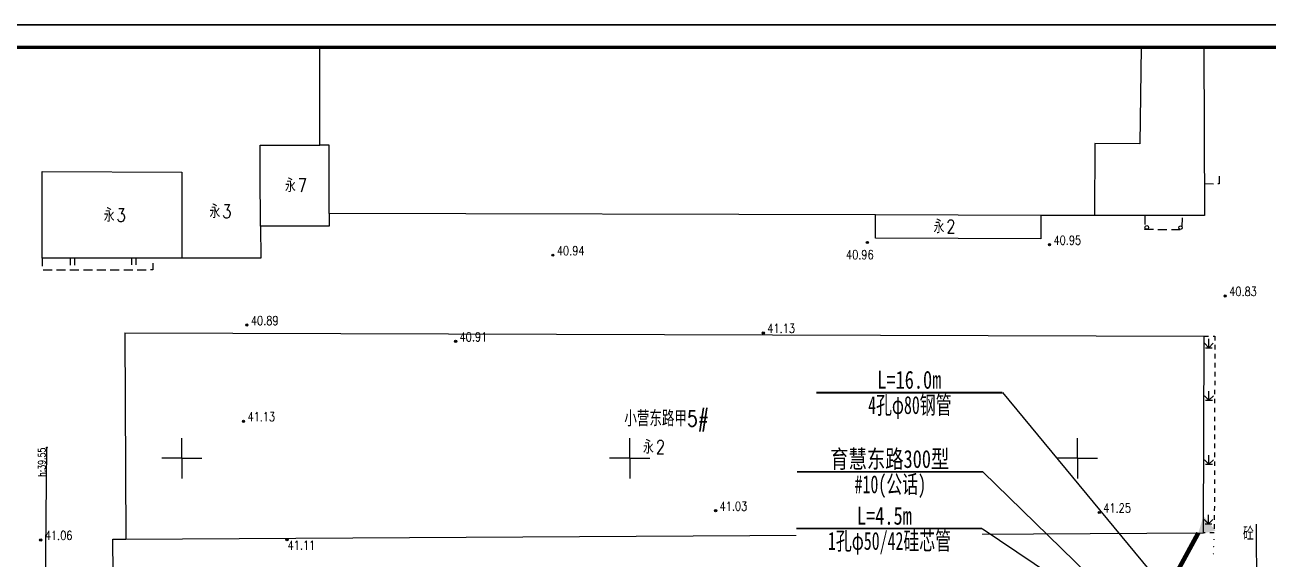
# Model space of a CAD drawing. Header units: inches. Extents: x 505347 to 508499, y 312634 to 313316.
# Drawn here: x 505586.2 to 505725, y 312750.3 to 312809.9 of the extents above; entities that cross this region are included whole.
import ezdxf
from ezdxf.enums import TextEntityAlignment as Align

# ---------------------------------------------------------------- set-up
doc = ezdxf.new("R2010")
doc.units = ezdxf.units.IN
doc.header["$LTSCALE"] = 0.5
doc.header["$MEASUREMENT"] = 0
doc.linetypes.add('B1', pattern=[3, 2, -1])
doc.linetypes.add('XX11', pattern=[2, 1, -1])
for name, color, linetype in [('4_RDCAD', 7, 'Continuous'), ('BJ0', 7, 'Continuous'), ('BJ02', 7, 'Continuous'), ('BJ04', 7, 'Continuous'), ('BJ08', 7, 'Continuous'), ('BJ09', 7, 'Continuous'), ('BJ10', 7, 'Continuous'), ('BZ', 2, 'Continuous'), ('PAPERFRAME', 7, 'Continuous'), ('图签', 7, 'Continuous'), ('热力管线', 40, 'Continuous'), ('燃气管线', 6, 'Continuous'), ('燃气高程表', 6, 'Continuous'), ('电信规划位置', 1, 'Continuous')]:
    doc.layers.add(name, color=color, linetype=linetype)
doc.styles.add('HZ', font='simplex.shx', dxfattribs={"bigfont": 'hztxt'})
doc.styles.get("Standard").update_dxf_attribs({"font": 'txt.shx', "bigfont": 'hztxt.shx'})
doc.styles.add('STYLE1', font='')
doc.styles.add('标题文字', font='', dxfattribs={"width": 0.68})
doc.styles.add('粗宋', font='', dxfattribs={"width": 0.75})
doc.styles.get('STYLE1').set_extended_font_data('SimSun')
doc.styles.get('标题文字').set_extended_font_data('SimSun')
doc.styles.get('粗宋').set_extended_font_data('SimSun')
doc.linetypes.add('XX20', pattern='A,0,[8,ltypeshp.shx,S=0.1,R=0,X=0,Y=0],-2', length=2)

# ---------------------------------------------------------------- blocks, each defined once
blk = doc.blocks.new('831')
for radius in [0.25, 0.15, 0.05]:
    blk.add_circle((0, 0), radius)
blk = doc.blocks.new('2162')
for p, q in [((-0.5, 0), (-0.5, 1.5)), ((0.5, 0), (0.5, 1.5))]:
    blk.add_line(p, q)
blk = doc.blocks.new('2312')
at = {"linetype": 'Continuous'}
blk.add_circle((0, 0), 0.4, dxfattribs=at)
blk = doc.blocks.new('B954')
at = {"linetype": 'Continuous'}
for p, q in [((0, 0), (-0.978957, 0.978957)), ((-0.75, 0), (0.75, 0)), ((0, 0), (0, 2)), ((0, 0), (0.978957, 0.978957))]:
    blk.add_line(p, q, dxfattribs=at)
blk = doc.blocks.new('53214')
blk.add_circle((0, 0), 0.1)
for tag in ['路号', '线号', '点号']:
    blk.add_attdef(tag, (0, 0), '', height=0.00001)
blk = doc.blocks.new('111111')
for p, q in [((518331.08, 303651.06), (518751.08, 303651.06)), ((518751.08, 303651.06), (518331.08, 303651.06))]:
    blk.add_line(p, q)
at = {"const_width": 0.35}
blk.add_lwpolyline([(518343.58, 303648.56), (518748.58, 303648.56), (518748.58, 303505.11), (518343.58, 303505.11)], close=True, dxfattribs=at)
blk = doc.blocks.new('A$C23F021E1')
at = {"color": 255}
blk.add_wipeout([(0, 6.57), (20.76, 6.57), (20.76, 0), (0, 0)], dxfattribs=at).dxf.layer = 'BZ'
at = {"layer": 'BZ', "color": 0, "const_width": 0.2}
blk.add_lwpolyline([(0, 3.28), (20.76, 3.28)], dxfattribs=at)
at = {"layer": 'BZ', "style": '粗宋', "width": 0.75, "flags": 8}
for tag, p in [('X=', (10.37, 3.71)), ('Y=', (10.43, 0.9))]:
    blk.add_attdef(tag, text='', height=2, dxfattribs=at).set_placement(p, align=Align.CENTER)
blk = doc.blocks.new('RDCADTITLE')
at = {"color": 0, "ltscale": 10}
blk.add_lwpolyline([(-180, 30, 0, 0, 0), (0, 30, 0.5, 180, 0)], format="xyseb", dxfattribs=at)
at = {"style": 'STYLE1', "width": 0.75}
for tag, p in [('A1', (-145, 26.25)), ('B1', (-100, 26.25)), ('A3', (-145, 18.75)), ('B2', (-100, 18.75)), ('A4', (-145, 11.25)), ('B3', (-100, 11.25)), ('A4', (-145, 3.75)), ('B4', (-100, 3.75))]:
    blk.add_attdef(tag, text='', height=2.8, dxfattribs=at).set_placement(p, align=Align.MIDDLE_CENTER)
at = {"layer": '4_RDCAD', "style": '标题文字', "width": 0.65}
for tag, height, p in [('C2', 3.4, (-45, 17.95)), ('C3', 3.4, (-45, 11.75)), ('ZTSJ4-09-系统立项编码-流水号+设计阶段-专业代码-图号', 2.8, (-37.62, 3.75))]:
    blk.add_attdef(tag, text='', height=height, dxfattribs=at).set_placement(p, align=Align.MIDDLE_CENTER)

msp = doc.modelspace()

# ---------------------------------------------------------------- hatches: boundary and pattern name
at = {"layer": '图签'}
msp.add_hatch(color=1, dxfattribs=at).paths.add_polyline_path([(505717.14, 312753.08), (505719.12, 312753.51), (505717.76, 312755.15)])

# ---------------------------------------------------------------- linework, layer by layer
at = {"linetype": 'B1', "const_width": 0.5, "elevation": 82.3}
msp.add_lwpolyline([(505712.64, 312744.91), (505717.19, 312753.26)], dxfattribs=at)
at = {"layer": 'BJ0'}
for p, q in [((505603.7, 312761.59, 82.3), (505603.7, 312763.84, 82.3)), ((505653.7, 312761.59, 82.3), (505653.7, 312763.84, 82.3)), ((505703.7, 312761.59, 82.3), (505703.7, 312763.84, 82.3)), ((505603.7, 312761.59, 82.3), (505601.45, 312761.59, 82.3)), ((505603.7, 312761.59, 82.3), (505603.7, 312759.34, 82.3)), ((505603.7, 312761.59, 82.3), (505605.95, 312761.59, 82.3)), ((505653.7, 312761.59, 82.3), (505651.45, 312761.59, 82.3)), ((505653.7, 312761.59, 82.3), (505653.7, 312759.34, 82.3)), ((505653.7, 312761.59, 82.3), (505655.95, 312761.59, 82.3)), ((505703.7, 312761.59, 82.3), (505701.45, 312761.59, 82.3)), ((505703.7, 312761.59, 82.3), (505703.7, 312759.34, 82.3)), ((505703.7, 312761.59, 82.3), (505705.95, 312761.59, 82.3))]:
    msp.add_line(p, q, dxfattribs=at)
at = {"layer": 'BJ02', "linetype": 'Continuous'}
for p, q in [((505681.16, 312786.15, 82.3), (505681.16, 312786.15, 82.3)), ((505588.1, 312783.92, 82.3), (505588.1, 312783.92, 82.3))]:
    msp.add_line(p, q, dxfattribs=at)
for points, elevation in [([(505710.79, 312807.45), (505710.66, 312796.68), (505705.64, 312796.72), (505705.61, 312788.68), (505699.61, 312788.69), (505681.16, 312788.75), (505620.16, 312788.92), (505620.16, 312796.51), (505619.11, 312796.51), (505619.09, 312807.45)], 82.3), ([(505717.82, 312807.45), (505717.87, 312788.68), (505705.61, 312788.68), (505705.61, 312788.68)], 82.3), ([(505620.16, 312788.92), (505620.16, 312787.49), (505612.48, 312787.49), (505612.45, 312793.49), (505612.45, 312796.54), (505619.11, 312796.51)], 82.3), ([(505699.61, 312788.69), (505699.61, 312786.08), (505681.16, 312786.15), (505681.16, 312788.75)], 82.3), ([(505612.48, 312787.49), (505612.51, 312783.91), (505603.7, 312783.91), (505603.7, 312783.91)], 82.3), ([(505597.32, 312775.57), (505717.83, 312775.23)], 123.21), ([(505597.32, 312775.57), (505597.46, 312752.57)], 123.21), ([(505597.46, 312752.57), (505717.77, 312753.26)], 123.21)]:
    msp.add_lwpolyline(points, dxfattribs=dict(at, elevation=elevation))
at = {"layer": 'BJ02', "linetype": 'Continuous', "elevation": 82.3}
msp.add_lwpolyline([(505588.1, 312783.92), (505588.11, 312793.57), (505603.7, 312793.52), (505603.7, 312783.91)], close=True, dxfattribs=at)
at = {"layer": 'BJ02', "linetype": 'Continuous', "flags": 128}
for points, elevation in [([(505719.52, 312793.06), (505719.52, 312792.21), (505719.37, 312792.21)], 82.3), ([(505717.87, 312792.24), (505718.87, 312792.22)], 82.3), ([(505711.23, 312788.68), (505711.23, 312787.68)], 82.3), ([(505712.18, 312787.13), (505711.23, 312787.13), (505711.23, 312787.18)], 82.3), ([(505712.68, 312787.13), (505713.68, 312787.13)], 82.3), ([(505714.18, 312787.13), (505715.18, 312787.13)], 82.3), ([(505715.4, 312787.41), (505715.42, 312788.41)], 82.3), ([(505588.1, 312783.92), (505588.1, 312783.01)], 82.3), ([(505600.46, 312783.37), (505600.46, 312782.62), (505600.21, 312782.62)], 82.3), ([(505600.46, 312783.98), (505600.46, 312783.87)], 82.3), ([(505588.21, 312782.62), (505589.21, 312782.62)], 82.3), ([(505589.71, 312782.62), (505590.71, 312782.62)], 82.3), ([(505591.21, 312782.62), (505592.21, 312782.62)], 82.3), ([(505592.71, 312782.62), (505593.71, 312782.62)], 82.3), ([(505594.21, 312782.62), (505595.21, 312782.62)], 82.3), ([(505595.71, 312782.62), (505596.71, 312782.62)], 82.3), ([(505597.21, 312782.62), (505598.21, 312782.62)], 82.3), ([(505598.71, 312782.62), (505599.71, 312782.62)], 82.3), ([(505717.77, 312753.26), (505717.83, 312775.23)], 123.21)]:
    msp.add_lwpolyline(points, dxfattribs=dict(at, elevation=elevation))
at = {"layer": 'BJ02', "linetype": 'XX20'}
for points, elevation in [([(505596.01, 312752.56), (505597.46, 312752.57)], 123.21), ([(505596.06, 312744.91), (505596.01, 312752.56)], 122.86)]:
    msp.add_lwpolyline(points, dxfattribs=dict(at, elevation=elevation))
at = {"layer": 'BJ04', "linetype": 'XX11', "elevation": 123.21}
for points in [[(505717.83, 312775.23), (505719.03, 312775.23)], [(505719.03, 312775.23), (505718.97, 312753.26)], [(505718.97, 312753.26), (505717.77, 312753.26)]]:
    msp.add_lwpolyline(points, dxfattribs=at)
at = {"layer": 'BJ04', "linetype": 'Continuous', "const_width": 0.075, "elevation": 82.3}
for points in [[(505718.94, 312752.56, 1), (505718.94, 312752.49, 1)], [(505718.88, 312750.96, 1), (505718.88, 312750.89, 1)], [(505718.91, 312751.76, 1), (505718.91, 312751.69, 1)]]:
    msp.add_lwpolyline(points, format="xyb", close=True, dxfattribs=at)
at = {"layer": '热力管线', "elevation": 82.3}
msp.add_lwpolyline([(505723.83, 312724.19), (505723.67, 312754.25)], dxfattribs=at)
at = {"layer": '燃气管线', "elevation": 82.3}
msp.add_lwpolyline([(505588.16, 312712.29), (505588.64, 312762.79)], dxfattribs=at)

# ---------------------------------------------------------------- block references
msp.add_blockref('111111', (-12917.14, 9158.89, 82.3))
at = {"layer": 'BJ02', "linetype": 'Continuous', "xscale": 0.5, "yscale": 0.5, "zscale": 0.5}
for p in [(505711.43, 312787.35, 82.3), (505715.2, 312787.32, 82.3)]:
    msp.add_blockref('2312', p, dxfattribs=at)
at = {"layer": 'BJ02', "linetype": 'Continuous', "xscale": 0.5, "yscale": 0.5, "zscale": 0.5, "rotation": 180}
for p in [(505591.47, 312783.89, 82.3), (505598.33, 312783.92, 82.3)]:
    msp.add_blockref('2162', p, dxfattribs=at)
at = {"layer": 'BJ08', "linetype": 'Continuous', "xscale": 0.5, "yscale": 0.5, "zscale": 0.5}
for p in [(505680.24, 312785.67, 123.26), (505645.12, 312784.25, 123.24), (505700.57, 312785.42, 123.25), (505720.19, 312779.7, 123.13), (505610.96, 312776.45, 123.19), (505634.26, 312774.63, 123.21), (505668.62, 312775.58, 123.43), (505689.8, 312770.46, 123.64), (505610.58, 312765.72, 123.43), (505663.29, 312755.74, 123.33), (505706.13, 312755.54, 123.55), (505587.95, 312752.48, 123.36), (505615.44, 312752.51, 123.41)]:
    msp.add_blockref('831', p, dxfattribs=at)
at = {"layer": 'BJ09', "xscale": 0.5, "yscale": 0.5, "zscale": 0.5}
for p in [(505718.37, 312773.93, 82.3), (505718.38, 312768.07, 82.3), (505718.38, 312760.93, 82.3), (505718.32, 312754.28, 82.3)]:
    msp.add_blockref('B954', p, dxfattribs=at)
at = {"layer": 'PAPERFRAME', "ltscale": 0.15873, "xscale": 0.5, "yscale": 0.5, "zscale": 0.5}
msp.add_blockref('RDCADTITLE', (505831.44, 312812.45, 82.3), dxfattribs=at)
at = {"layer": '燃气高程表'}
ref = msp.add_blockref('53214', (505588.64, 312762.79, 82.3), dxfattribs=dict(at, xscale=0.5, yscale=0.5, zscale=0.5))
ref.add_attrib('路号', '97-5008', (505588.64, 312762.79, 53296.3), dxfattribs={"layer": '0', "height": 0.000005})
ref.add_attrib('线号', '1', (505588.64, 312762.79, 53296.3), dxfattribs={"layer": '0', "height": 0.000005})
ref.add_attrib('点号', '19', (505588.64, 312762.79, 53296.3), dxfattribs={"layer": '0', "height": 0.000005})

# ---------------------------------------------------------------- texts
at = {"layer": 'BJ08', "linetype": 'Continuous', "width": 0.8}
for s, p in [('40.95', (505701.02, 312785.42, 82.3)), ('40.94', (505645.57, 312784.25, 82.3)), ('40.96', (505677.85, 312783.81, 82.3)), ('40.83', (505720.64, 312779.7, 82.3)), ('40.89', (505611.41, 312776.45, 82.3)), ('41.13', (505669.07, 312775.58, 82.3)), ('40.91', (505634.71, 312774.63, 82.3)), ('41.34', (505690.25, 312770.46, 82.3)), ('41.13', (505611.03, 312765.72, 82.3)), ('41.03', (505663.74, 312755.74, 82.3)), ('41.25', (505706.58, 312755.54, 82.3)), ('41.06', (505588.4, 312752.48, 82.3)), ('41.11', (505615.51, 312751.39, 82.3))]:
    msp.add_text(s, height=1, dxfattribs=at).set_placement(p)
at = {"layer": 'BJ10', "linetype": 'Continuous', "style": 'HZ', "width": 0.8}
for s, height, p in [('永', 1.5, (505615.22, 312791.29, 82.3)), ('7', 1.5, (505616.65, 312791.29, 82.3)), ('永', 1.5, (505606.79, 312788.39, 82.3)), ('3', 1.5, (505608.21, 312788.39, 82.3)), ('永', 1.5, (505594.99, 312787.97, 82.3)), ('3', 1.5, (505596.41, 312787.97, 82.3)), ('永', 1.5, (505687.63, 312786.7, 82.3)), ('2', 1.5, (505689.05, 312786.7, 82.3)), ('小营东路甲5#', 1.75, (505653.1, 312765.15, 82.3)), ('永', 1.5, (505655.19, 312762.1, 82.3)), ('2', 1.5, (505656.62, 312762.1, 82.3)), ('砼', 1.5, (505722.18, 312752.45, 82.3))]:
    msp.add_text(s, height=height, dxfattribs=at).set_placement(p)
at = {"layer": '燃气高程表', "style": 'HZ', "width": 0.8}
msp.add_text('h:39.55', height=0.8, rotation=90, dxfattribs=at).set_placement((505588.47, 312759.51, 82.3))

# ---------------------------------------------------------------- next in the draw order: block references
at = {"layer": '电信规划位置', "linetype": 'Continuous'}
ref = msp.add_blockref('A$C23F021E1', (505674.55, 312765.63, 654.3), dxfattribs=at)
ref.add_attrib('X=', 'L=16.0m', dxfattribs={"layer": 'BZ', "color": 0, "height": 2, "style": '粗宋', "width": 0.75, "flags": 8}).set_placement((505684.92, 312769.35, 654.3), align=Align.CENTER)
ref.add_attrib('Y=', '4孔φ80钢管', dxfattribs={"layer": 'BZ', "color": 0, "height": 2, "style": '粗宋', "width": 0.65, "flags": 8}).set_placement((505684.98, 312766.53, 654.3), align=Align.CENTER)
ref = msp.add_blockref('A$C23F021E1', (505672.29, 312750.47, 327.15), dxfattribs=at)
ref.add_attrib('X=', 'L=4.5m ', dxfattribs={"layer": 'BZ', "color": 0, "height": 2, "style": '粗宋', "width": 0.75, "flags": 8}).set_placement((505682.65, 312754.18, 327.15), align=Align.CENTER)
ref.add_attrib('Y=', '1孔φ50/42硅芯管', dxfattribs={"layer": 'BZ', "color": 0, "height": 2, "style": '粗宋', "width": 0.65, "flags": 8}).set_placement((505682.71, 312751.37, 327.15), align=Align.CENTER)

# ---------------------------------------------------------------- next in the draw order: linework, layer by layer
for p, q in [((505695.31, 312768.92, 654.3), (505713.66, 312746.78, 82.3)), ((505693.05, 312753.75, 327.15), (505710.54, 312742.01, 203.93))]:
    msp.add_line(p, q)

# ---------------------------------------------------------------- next in the draw order: block references
ref = msp.add_blockref('A$C23F021E1', (505672.38, 312756.8, 327.15), dxfattribs=at)
ref.add_attrib('X=', '育慧东路300型', dxfattribs={"layer": 'BZ', "color": 0, "height": 2, "style": '粗宋', "width": 0.75, "flags": 8}).set_placement((505682.74, 312760.51, 327.15), align=Align.CENTER)
ref.add_attrib('Y=', '#10(公话)', dxfattribs={"layer": 'BZ', "color": 0, "height": 2, "style": '粗宋', "width": 0.65, "flags": 8}).set_placement((505682.8, 312757.69, 327.15), align=Align.CENTER)

# ---------------------------------------------------------------- next in the draw order: linework, layer by layer
msp.add_line((505693.14, 312760.08, 327.15), (505709.67, 312743.99))

doc.saveas('drawing.dxf')
